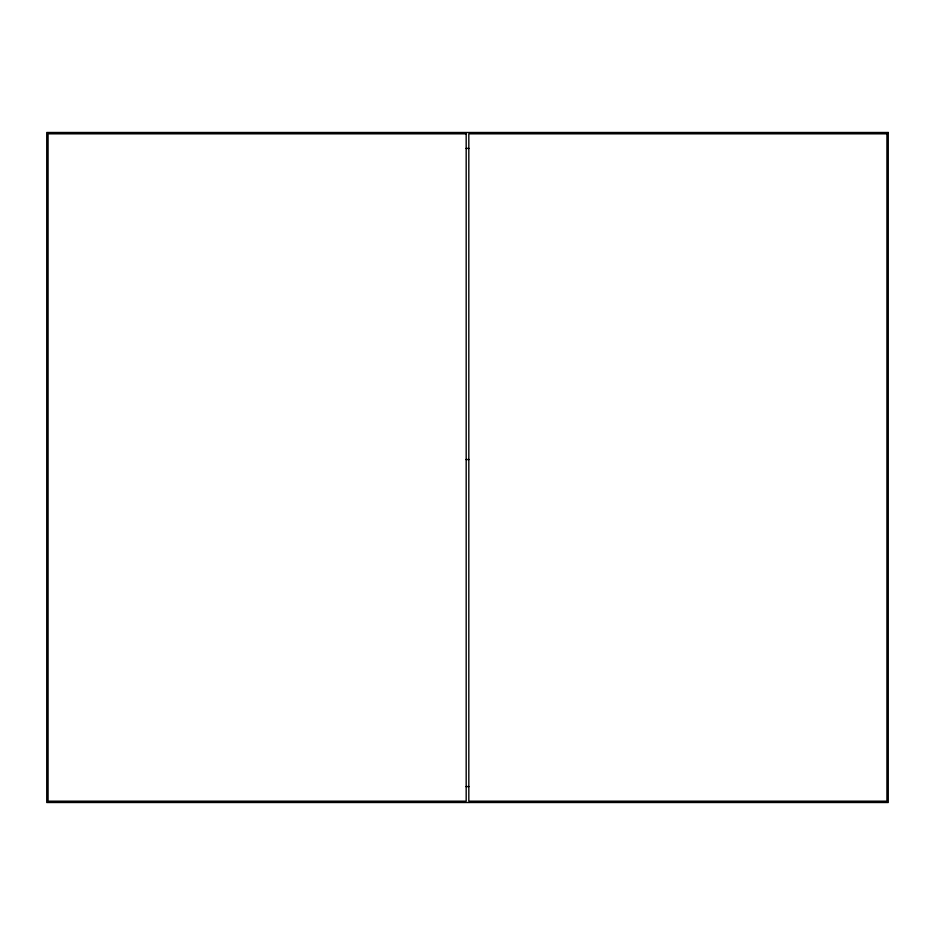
<?xml version="1.0" encoding="UTF-8"?>
<svg xmlns="http://www.w3.org/2000/svg" width="935" height="935" viewBox="0 0 935 935"><rect width="100%" height="100%" fill="white"/><g stroke="black" fill="none" stroke-linecap="round" stroke-linejoin="round"><path stroke-width="1.4" d="M466.039 148.396L468.961 148.396M465.957 459.541L469.043 459.541M466.039 786.604L468.961 786.604M888.25 132.489L46.75 132.489L46.75 802.51L888.25 802.51L888.25 132.489M466.179 133.822L48.071 133.822L48.071 801.178L466.179 801.178L466.179 133.822M886.929 133.822L468.821 133.822L468.821 801.178L886.929 801.178L886.929 133.822"/></g></svg>
